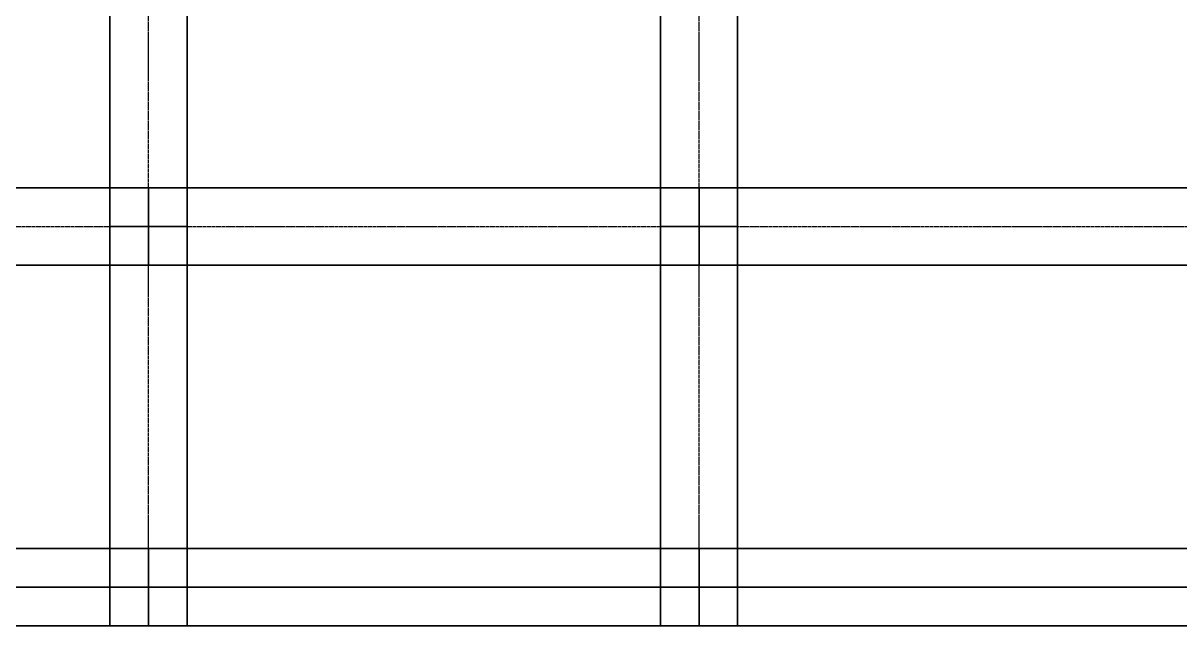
# Model space of a CAD drawing. Extents: x -12 to 2097, y 100 to 3117.
# Drawn here: x 1131.1 to 1490.3, y 100 to 287.1 of the extents above; entities that cross this region are included whole.
import ezdxf

# ---------------------------------------------------------------- set-up
doc = ezdxf.new("R2010")
doc.units = 0
doc.header["$MEASUREMENT"] = 0
doc.linetypes.add('Center', pattern=[2, 1.25, -0.25, 0.25, -0.25])
for name, color, linetype in [('BEAM', 5, 'CONTINUOUS'), ('CENTERLINES', 7, 'CONTINUOUS'), ('COLS', 5, 'CONTINUOUS'), ('SLAB', 6, 'CONTINUOUS')]:
    doc.layers.add(name, color=color, linetype=linetype)

msp = doc.modelspace()

# ---------------------------------------------------------------- linework, layer by layer
at = {"layer": 'BEAM', "color": 5, "linetype": 'CONTINUOUS'}
for points in [[(1158, 223.92, 600), (1158, 223.92, 624), (1158, 343.92, 624), (1158, 343.92, 600)], [(1158, 223.92, 624), (1182, 223.92, 624), (1182, 343.92, 624), (1158, 343.92, 624)], [(1182, 223.92, 600), (1158, 223.92, 600), (1158, 343.92, 600), (1182, 343.92, 600)], [(1158, 223.92, 468), (1158, 223.92, 492), (1158, 343.92, 492), (1158, 343.92, 468)], [(1158, 223.92, 492), (1182, 223.92, 492), (1182, 343.92, 492), (1158, 343.92, 492)], [(1182, 223.92, 468), (1158, 223.92, 468), (1158, 343.92, 468), (1182, 343.92, 468)], [(1158, 223.92, 336), (1158, 223.92, 360), (1158, 343.92, 360), (1158, 343.92, 336)], [(1158, 223.92, 360), (1182, 223.92, 360), (1182, 343.92, 360), (1158, 343.92, 360)], [(1182, 223.92, 336), (1158, 223.92, 336), (1158, 343.92, 336), (1182, 343.92, 336)], [(1158, 223.92, 204), (1158, 223.92, 228), (1158, 343.92, 228), (1158, 343.92, 204)], [(1158, 223.92, 228), (1182, 223.92, 228), (1182, 343.92, 228), (1158, 343.92, 228)], [(1182, 223.92, 204), (1158, 223.92, 204), (1158, 343.92, 204), (1182, 343.92, 204)], [(1158, 223.92, 60), (1158, 223.92, 84), (1158, 343.92, 84), (1158, 343.92, 60)], [(1158, 223.92, 84), (1182, 223.92, 84), (1182, 343.92, 84), (1158, 343.92, 84)], [(1182, 223.92, 60), (1158, 223.92, 60), (1158, 343.92, 60), (1182, 343.92, 60)], [(1182, 223.92, 624), (1182, 223.92, 600), (1182, 343.92, 600), (1182, 343.92, 624)], [(1182, 223.92, 492), (1182, 223.92, 468), (1182, 343.92, 468), (1182, 343.92, 492)], [(1182, 223.92, 360), (1182, 223.92, 336), (1182, 343.92, 336), (1182, 343.92, 360)], [(1182, 223.92, 228), (1182, 223.92, 204), (1182, 343.92, 204), (1182, 343.92, 228)], [(1182, 223.92, 84), (1182, 223.92, 60), (1182, 343.92, 60), (1182, 343.92, 84)], [(1329, 223.92, 600), (1329, 223.92, 624), (1329, 343.92, 624), (1329, 343.92, 600)], [(1329, 223.92, 624), (1353, 223.92, 624), (1353, 343.92, 624), (1329, 343.92, 624)], [(1353, 223.92, 600), (1329, 223.92, 600), (1329, 343.92, 600), (1353, 343.92, 600)], [(1329, 223.92, 468), (1329, 223.92, 492), (1329, 343.92, 492), (1329, 343.92, 468)], [(1329, 223.92, 492), (1353, 223.92, 492), (1353, 343.92, 492), (1329, 343.92, 492)], [(1353, 223.92, 468), (1329, 223.92, 468), (1329, 343.92, 468), (1353, 343.92, 468)], [(1329, 223.92, 336), (1329, 223.92, 360), (1329, 343.92, 360), (1329, 343.92, 336)], [(1329, 223.92, 360), (1353, 223.92, 360), (1353, 343.92, 360), (1329, 343.92, 360)], [(1353, 223.92, 336), (1329, 223.92, 336), (1329, 343.92, 336), (1353, 343.92, 336)], [(1329, 223.92, 204), (1329, 223.92, 228), (1329, 343.92, 228), (1329, 343.92, 204)], [(1329, 223.92, 228), (1353, 223.92, 228), (1353, 343.92, 228), (1329, 343.92, 228)], [(1353, 223.92, 204), (1329, 223.92, 204), (1329, 343.92, 204), (1353, 343.92, 204)], [(1329, 223.92, 60), (1329, 223.92, 84), (1329, 343.92, 84), (1329, 343.92, 60)], [(1329, 223.92, 84), (1353, 223.92, 84), (1353, 343.92, 84), (1329, 343.92, 84)], [(1353, 223.92, 60), (1329, 223.92, 60), (1329, 343.92, 60), (1353, 343.92, 60)], [(1353, 223.92, 624), (1353, 223.92, 600), (1353, 343.92, 600), (1353, 343.92, 624)], [(1353, 223.92, 492), (1353, 223.92, 468), (1353, 343.92, 468), (1353, 343.92, 492)], [(1353, 223.92, 360), (1353, 223.92, 336), (1353, 343.92, 336), (1353, 343.92, 360)], [(1353, 223.92, 228), (1353, 223.92, 204), (1353, 343.92, 204), (1353, 343.92, 228)], [(1353, 223.92, 84), (1353, 223.92, 60), (1353, 343.92, 60), (1353, 343.92, 84)], [(1098, 235.92, 600), (1098, 235.92, 624), (1170, 235.92, 624), (1170, 235.92, 600)], [(1098, 235.92, 624), (1098, 211.92, 624), (1170, 211.92, 624), (1170, 235.92, 624)], [(1098, 211.92, 600), (1098, 235.92, 600), (1170, 235.92, 600), (1170, 211.92, 600)], [(1098, 235.92, 468), (1098, 235.92, 492), (1170, 235.92, 492), (1170, 235.92, 468)], [(1098, 235.92, 492), (1098, 211.92, 492), (1170, 211.92, 492), (1170, 235.92, 492)], [(1098, 211.92, 468), (1098, 235.92, 468), (1170, 235.92, 468), (1170, 211.92, 468)], [(1098, 235.92, 336), (1098, 235.92, 360), (1170, 235.92, 360), (1170, 235.92, 336)], [(1098, 235.92, 360), (1098, 211.92, 360), (1170, 211.92, 360), (1170, 235.92, 360)], [(1098, 211.92, 336), (1098, 235.92, 336), (1170, 235.92, 336), (1170, 211.92, 336)], [(1098, 235.92, 204), (1098, 235.92, 228), (1170, 235.92, 228), (1170, 235.92, 204)], [(1098, 235.92, 228), (1098, 211.92, 228), (1170, 211.92, 228), (1170, 235.92, 228)], [(1098, 211.92, 204), (1098, 235.92, 204), (1170, 235.92, 204), (1170, 211.92, 204)], [(1098, 235.92, 60), (1098, 235.92, 84), (1170, 235.92, 84), (1170, 235.92, 60)], [(1098, 235.92, 84), (1098, 211.92, 84), (1170, 211.92, 84), (1170, 235.92, 84)], [(1098, 211.92, 60), (1098, 235.92, 60), (1170, 235.92, 60), (1170, 211.92, 60)], [(1170, 235.92, 600), (1170, 235.92, 624), (1341, 235.92, 624), (1341, 235.92, 600)], [(1170, 235.92, 624), (1170, 211.92, 624), (1341, 211.92, 624), (1341, 235.92, 624)], [(1170, 211.92, 600), (1170, 235.92, 600), (1341, 235.92, 600), (1341, 211.92, 600)], [(1170, 235.92, 468), (1170, 235.92, 492), (1341, 235.92, 492), (1341, 235.92, 468)], [(1170, 235.92, 492), (1170, 211.92, 492), (1341, 211.92, 492), (1341, 235.92, 492)], [(1170, 211.92, 468), (1170, 235.92, 468), (1341, 235.92, 468), (1341, 211.92, 468)], [(1170, 235.92, 336), (1170, 235.92, 360), (1341, 235.92, 360), (1341, 235.92, 336)], [(1170, 235.92, 360), (1170, 211.92, 360), (1341, 211.92, 360), (1341, 235.92, 360)], [(1170, 211.92, 336), (1170, 235.92, 336), (1341, 235.92, 336), (1341, 211.92, 336)], [(1170, 235.92, 204), (1170, 235.92, 228), (1341, 235.92, 228), (1341, 235.92, 204)], [(1170, 235.92, 228), (1170, 211.92, 228), (1341, 211.92, 228), (1341, 235.92, 228)], [(1170, 211.92, 204), (1170, 235.92, 204), (1341, 235.92, 204), (1341, 211.92, 204)], [(1170, 235.92, 60), (1170, 235.92, 84), (1341, 235.92, 84), (1341, 235.92, 60)], [(1170, 235.92, 84), (1170, 211.92, 84), (1341, 211.92, 84), (1341, 235.92, 84)], [(1170, 211.92, 60), (1170, 235.92, 60), (1341, 235.92, 60), (1341, 211.92, 60)], [(1341, 235.92, 600), (1341, 235.92, 624), (1512, 235.92, 624), (1512, 235.92, 600)], [(1341, 235.92, 624), (1341, 211.92, 624), (1512, 211.92, 624), (1512, 235.92, 624)], [(1341, 211.92, 600), (1341, 235.92, 600), (1512, 235.92, 600), (1512, 211.92, 600)], [(1341, 235.92, 468), (1341, 235.92, 492), (1512, 235.92, 492), (1512, 235.92, 468)], [(1341, 235.92, 492), (1341, 211.92, 492), (1512, 211.92, 492), (1512, 235.92, 492)], [(1341, 211.92, 468), (1341, 235.92, 468), (1512, 235.92, 468), (1512, 211.92, 468)], [(1341, 235.92, 336), (1341, 235.92, 360), (1512, 235.92, 360), (1512, 235.92, 336)], [(1341, 235.92, 360), (1341, 211.92, 360), (1512, 211.92, 360), (1512, 235.92, 360)], [(1341, 211.92, 336), (1341, 235.92, 336), (1512, 235.92, 336), (1512, 211.92, 336)], [(1341, 235.92, 204), (1341, 235.92, 228), (1512, 235.92, 228), (1512, 235.92, 204)], [(1341, 235.92, 228), (1341, 211.92, 228), (1512, 211.92, 228), (1512, 235.92, 228)], [(1341, 211.92, 204), (1341, 235.92, 204), (1512, 235.92, 204), (1512, 211.92, 204)], [(1341, 235.92, 60), (1341, 235.92, 84), (1512, 235.92, 84), (1512, 235.92, 60)], [(1341, 235.92, 84), (1341, 211.92, 84), (1512, 211.92, 84), (1512, 235.92, 84)], [(1341, 211.92, 60), (1341, 235.92, 60), (1512, 235.92, 60), (1512, 211.92, 60)], [(1158, 111.96, 600), (1158, 111.96, 624), (1158, 223.92, 624), (1158, 223.92, 600)], [(1158, 111.96, 624), (1182, 111.96, 624), (1182, 223.92, 624), (1158, 223.92, 624)], [(1182, 111.96, 600), (1158, 111.96, 600), (1158, 223.92, 600), (1182, 223.92, 600)], [(1158, 111.96, 468), (1158, 111.96, 492), (1158, 223.92, 492), (1158, 223.92, 468)], [(1158, 111.96, 492), (1182, 111.96, 492), (1182, 223.92, 492), (1158, 223.92, 492)], [(1182, 111.96, 468), (1158, 111.96, 468), (1158, 223.92, 468), (1182, 223.92, 468)], [(1158, 111.96, 336), (1158, 111.96, 360), (1158, 223.92, 360), (1158, 223.92, 336)], [(1158, 111.96, 360), (1182, 111.96, 360), (1182, 223.92, 360), (1158, 223.92, 360)], [(1182, 111.96, 336), (1158, 111.96, 336), (1158, 223.92, 336), (1182, 223.92, 336)], [(1158, 111.96, 204), (1158, 111.96, 228), (1158, 223.92, 228), (1158, 223.92, 204)], [(1158, 111.96, 228), (1182, 111.96, 228), (1182, 223.92, 228), (1158, 223.92, 228)], [(1182, 111.96, 204), (1158, 111.96, 204), (1158, 223.92, 204), (1182, 223.92, 204)], [(1158, 111.96, 60), (1158, 111.96, 84), (1158, 223.92, 84), (1158, 223.92, 60)], [(1158, 111.96, 84), (1182, 111.96, 84), (1182, 223.92, 84), (1158, 223.92, 84)], [(1182, 111.96, 60), (1158, 111.96, 60), (1158, 223.92, 60), (1182, 223.92, 60)], [(1182, 111.96, 624), (1182, 111.96, 600), (1182, 223.92, 600), (1182, 223.92, 624)], [(1182, 111.96, 492), (1182, 111.96, 468), (1182, 223.92, 468), (1182, 223.92, 492)], [(1182, 111.96, 360), (1182, 111.96, 336), (1182, 223.92, 336), (1182, 223.92, 360)], [(1182, 111.96, 228), (1182, 111.96, 204), (1182, 223.92, 204), (1182, 223.92, 228)], [(1182, 111.96, 84), (1182, 111.96, 60), (1182, 223.92, 60), (1182, 223.92, 84)], [(1329, 111.96, 600), (1329, 111.96, 624), (1329, 223.92, 624), (1329, 223.92, 600)], [(1329, 111.96, 624), (1353, 111.96, 624), (1353, 223.92, 624), (1329, 223.92, 624)], [(1353, 111.96, 600), (1329, 111.96, 600), (1329, 223.92, 600), (1353, 223.92, 600)], [(1329, 111.96, 468), (1329, 111.96, 492), (1329, 223.92, 492), (1329, 223.92, 468)], [(1329, 111.96, 492), (1353, 111.96, 492), (1353, 223.92, 492), (1329, 223.92, 492)], [(1353, 111.96, 468), (1329, 111.96, 468), (1329, 223.92, 468), (1353, 223.92, 468)], [(1329, 111.96, 336), (1329, 111.96, 360), (1329, 223.92, 360), (1329, 223.92, 336)], [(1329, 111.96, 360), (1353, 111.96, 360), (1353, 223.92, 360), (1329, 223.92, 360)], [(1353, 111.96, 336), (1329, 111.96, 336), (1329, 223.92, 336), (1353, 223.92, 336)], [(1329, 111.96, 204), (1329, 111.96, 228), (1329, 223.92, 228), (1329, 223.92, 204)], [(1329, 111.96, 228), (1353, 111.96, 228), (1353, 223.92, 228), (1329, 223.92, 228)], [(1353, 111.96, 204), (1329, 111.96, 204), (1329, 223.92, 204), (1353, 223.92, 204)], [(1329, 111.96, 60), (1329, 111.96, 84), (1329, 223.92, 84), (1329, 223.92, 60)], [(1329, 111.96, 84), (1353, 111.96, 84), (1353, 223.92, 84), (1329, 223.92, 84)], [(1353, 111.96, 60), (1329, 111.96, 60), (1329, 223.92, 60), (1353, 223.92, 60)], [(1353, 111.96, 624), (1353, 111.96, 600), (1353, 223.92, 600), (1353, 223.92, 624)], [(1353, 111.96, 492), (1353, 111.96, 468), (1353, 223.92, 468), (1353, 223.92, 492)], [(1353, 111.96, 360), (1353, 111.96, 336), (1353, 223.92, 336), (1353, 223.92, 360)], [(1353, 111.96, 228), (1353, 111.96, 204), (1353, 223.92, 204), (1353, 223.92, 228)], [(1353, 111.96, 84), (1353, 111.96, 60), (1353, 223.92, 60), (1353, 223.92, 84)], [(1098, 211.92, 624), (1098, 211.92, 600), (1170, 211.92, 600), (1170, 211.92, 624)], [(1098, 211.92, 492), (1098, 211.92, 468), (1170, 211.92, 468), (1170, 211.92, 492)], [(1098, 211.92, 360), (1098, 211.92, 336), (1170, 211.92, 336), (1170, 211.92, 360)], [(1098, 211.92, 228), (1098, 211.92, 204), (1170, 211.92, 204), (1170, 211.92, 228)], [(1098, 211.92, 84), (1098, 211.92, 60), (1170, 211.92, 60), (1170, 211.92, 84)], [(1170, 211.92, 624), (1170, 211.92, 600), (1341, 211.92, 600), (1341, 211.92, 624)], [(1170, 211.92, 492), (1170, 211.92, 468), (1341, 211.92, 468), (1341, 211.92, 492)], [(1170, 211.92, 360), (1170, 211.92, 336), (1341, 211.92, 336), (1341, 211.92, 360)], [(1170, 211.92, 228), (1170, 211.92, 204), (1341, 211.92, 204), (1341, 211.92, 228)], [(1170, 211.92, 84), (1170, 211.92, 60), (1341, 211.92, 60), (1341, 211.92, 84)], [(1341, 211.92, 624), (1341, 211.92, 600), (1512, 211.92, 600), (1512, 211.92, 624)], [(1341, 211.92, 492), (1341, 211.92, 468), (1512, 211.92, 468), (1512, 211.92, 492)], [(1341, 211.92, 360), (1341, 211.92, 336), (1512, 211.92, 336), (1512, 211.92, 360)], [(1341, 211.92, 228), (1341, 211.92, 204), (1512, 211.92, 204), (1512, 211.92, 228)], [(1341, 211.92, 84), (1341, 211.92, 60), (1512, 211.92, 60), (1512, 211.92, 84)], [(1098, 123.96, 600), (1098, 123.96, 624), (1170, 123.96, 624), (1170, 123.96, 600)], [(1098, 123.96, 624), (1098, 99.96, 624), (1170, 99.96, 624), (1170, 123.96, 624)], [(1098, 99.96, 600), (1098, 123.96, 600), (1170, 123.96, 600), (1170, 99.96, 600)], [(1098, 123.96, 468), (1098, 123.96, 492), (1170, 123.96, 492), (1170, 123.96, 468)], [(1098, 123.96, 492), (1098, 99.96, 492), (1170, 99.96, 492), (1170, 123.96, 492)], [(1098, 99.96, 468), (1098, 123.96, 468), (1170, 123.96, 468), (1170, 99.96, 468)], [(1098, 123.96, 336), (1098, 123.96, 360), (1170, 123.96, 360), (1170, 123.96, 336)], [(1098, 123.96, 360), (1098, 99.96, 360), (1170, 99.96, 360), (1170, 123.96, 360)], [(1098, 99.96, 336), (1098, 123.96, 336), (1170, 123.96, 336), (1170, 99.96, 336)], [(1098, 123.96, 204), (1098, 123.96, 228), (1170, 123.96, 228), (1170, 123.96, 204)], [(1098, 123.96, 228), (1098, 99.96, 228), (1170, 99.96, 228), (1170, 123.96, 228)], [(1098, 99.96, 204), (1098, 123.96, 204), (1170, 123.96, 204), (1170, 99.96, 204)], [(1098, 123.96, 60), (1098, 123.96, 84), (1170, 123.96, 84), (1170, 123.96, 60)], [(1098, 123.96, 84), (1098, 99.96, 84), (1170, 99.96, 84), (1170, 123.96, 84)], [(1098, 99.96, 60), (1098, 123.96, 60), (1170, 123.96, 60), (1170, 99.96, 60)], [(1170, 123.96, 600), (1170, 123.96, 624), (1341, 123.96, 624), (1341, 123.96, 600)], [(1170, 123.96, 624), (1170, 99.96, 624), (1341, 99.96, 624), (1341, 123.96, 624)], [(1170, 99.96, 600), (1170, 123.96, 600), (1341, 123.96, 600), (1341, 99.96, 600)], [(1170, 123.96, 468), (1170, 123.96, 492), (1341, 123.96, 492), (1341, 123.96, 468)], [(1170, 123.96, 492), (1170, 99.96, 492), (1341, 99.96, 492), (1341, 123.96, 492)], [(1170, 99.96, 468), (1170, 123.96, 468), (1341, 123.96, 468), (1341, 99.96, 468)], [(1170, 123.96, 336), (1170, 123.96, 360), (1341, 123.96, 360), (1341, 123.96, 336)], [(1170, 123.96, 360), (1170, 99.96, 360), (1341, 99.96, 360), (1341, 123.96, 360)], [(1170, 99.96, 336), (1170, 123.96, 336), (1341, 123.96, 336), (1341, 99.96, 336)], [(1170, 123.96, 204), (1170, 123.96, 228), (1341, 123.96, 228), (1341, 123.96, 204)], [(1170, 123.96, 228), (1170, 99.96, 228), (1341, 99.96, 228), (1341, 123.96, 228)], [(1170, 99.96, 204), (1170, 123.96, 204), (1341, 123.96, 204), (1341, 99.96, 204)], [(1170, 123.96, 60), (1170, 123.96, 84), (1341, 123.96, 84), (1341, 123.96, 60)], [(1170, 123.96, 84), (1170, 99.96, 84), (1341, 99.96, 84), (1341, 123.96, 84)], [(1170, 99.96, 60), (1170, 123.96, 60), (1341, 123.96, 60), (1341, 99.96, 60)], [(1341, 123.96, 600), (1341, 123.96, 624), (1512, 123.96, 624), (1512, 123.96, 600)], [(1341, 123.96, 624), (1341, 99.96, 624), (1512, 99.96, 624), (1512, 123.96, 624)], [(1341, 99.96, 600), (1341, 123.96, 600), (1512, 123.96, 600), (1512, 99.96, 600)], [(1341, 123.96, 468), (1341, 123.96, 492), (1512, 123.96, 492), (1512, 123.96, 468)], [(1341, 123.96, 492), (1341, 99.96, 492), (1512, 99.96, 492), (1512, 123.96, 492)], [(1341, 99.96, 468), (1341, 123.96, 468), (1512, 123.96, 468), (1512, 99.96, 468)], [(1341, 123.96, 336), (1341, 123.96, 360), (1512, 123.96, 360), (1512, 123.96, 336)], [(1341, 123.96, 360), (1341, 99.96, 360), (1512, 99.96, 360), (1512, 123.96, 360)], [(1341, 99.96, 336), (1341, 123.96, 336), (1512, 123.96, 336), (1512, 99.96, 336)], [(1341, 123.96, 204), (1341, 123.96, 228), (1512, 123.96, 228), (1512, 123.96, 204)], [(1341, 123.96, 228), (1341, 99.96, 228), (1512, 99.96, 228), (1512, 123.96, 228)], [(1341, 99.96, 204), (1341, 123.96, 204), (1512, 123.96, 204), (1512, 99.96, 204)], [(1341, 123.96, 60), (1341, 123.96, 84), (1512, 123.96, 84), (1512, 123.96, 60)], [(1341, 123.96, 84), (1341, 99.96, 84), (1512, 99.96, 84), (1512, 123.96, 84)], [(1341, 99.96, 60), (1341, 123.96, 60), (1512, 123.96, 60), (1512, 99.96, 60)], [(1098, 99.96, 624), (1098, 99.96, 600), (1170, 99.96, 600), (1170, 99.96, 624)], [(1098, 99.96, 492), (1098, 99.96, 468), (1170, 99.96, 468), (1170, 99.96, 492)], [(1098, 99.96, 360), (1098, 99.96, 336), (1170, 99.96, 336), (1170, 99.96, 360)], [(1098, 99.96, 228), (1098, 99.96, 204), (1170, 99.96, 204), (1170, 99.96, 228)], [(1098, 99.96, 84), (1098, 99.96, 60), (1170, 99.96, 60), (1170, 99.96, 84)], [(1170, 99.96, 624), (1170, 99.96, 600), (1341, 99.96, 600), (1341, 99.96, 624)], [(1170, 99.96, 492), (1170, 99.96, 468), (1341, 99.96, 468), (1341, 99.96, 492)], [(1170, 99.96, 360), (1170, 99.96, 336), (1341, 99.96, 336), (1341, 99.96, 360)], [(1170, 99.96, 228), (1170, 99.96, 204), (1341, 99.96, 204), (1341, 99.96, 228)], [(1170, 99.96, 84), (1170, 99.96, 60), (1341, 99.96, 60), (1341, 99.96, 84)], [(1341, 99.96, 624), (1341, 99.96, 600), (1512, 99.96, 600), (1512, 99.96, 624)], [(1341, 99.96, 492), (1341, 99.96, 468), (1512, 99.96, 468), (1512, 99.96, 492)], [(1341, 99.96, 360), (1341, 99.96, 336), (1512, 99.96, 336), (1512, 99.96, 360)], [(1341, 99.96, 228), (1341, 99.96, 204), (1512, 99.96, 204), (1512, 99.96, 228)], [(1341, 99.96, 84), (1341, 99.96, 60), (1512, 99.96, 60), (1512, 99.96, 84)]]:
    msp.add_3dface(points, dxfattribs=at)
at = {"layer": 'CENTERLINES', "color": 0, "linetype": 'CENTER', "ltscale": 0.5}
for p, q in [((1170, 223.92, 624), (1170, 343.92, 624)), ((1170, 223.92, 492), (1170, 343.92, 492)), ((1170, 223.92, 360), (1170, 343.92, 360)), ((1170, 223.92, 228), (1170, 343.92, 228)), ((1170, 223.92, 84), (1170, 343.92, 84)), ((1341, 223.92, 624), (1341, 343.92, 624)), ((1341, 223.92, 492), (1341, 343.92, 492)), ((1341, 223.92, 360), (1341, 343.92, 360)), ((1341, 223.92, 228), (1341, 343.92, 228)), ((1341, 223.92, 84), (1341, 343.92, 84)), ((1098, 223.92, 624), (1170, 223.92, 624)), ((1098, 223.92, 492), (1170, 223.92, 492)), ((1098, 223.92, 360), (1170, 223.92, 360)), ((1098, 223.92, 228), (1170, 223.92, 228)), ((1098, 223.92, 84), (1170, 223.92, 84)), ((1170, 111.96, 624), (1170, 223.92, 624)), ((1170, 111.96, 492), (1170, 223.92, 492)), ((1170, 111.96, 360), (1170, 223.92, 360)), ((1170, 111.96, 228), (1170, 223.92, 228)), ((1170, 111.96, 84), (1170, 223.92, 84)), ((1170, 223.92, 624), (1341, 223.92, 624)), ((1170, 223.92, 492), (1341, 223.92, 492)), ((1170, 223.92, 360), (1341, 223.92, 360)), ((1170, 223.92, 228), (1341, 223.92, 228)), ((1170, 223.92, 84), (1341, 223.92, 84)), ((1170, 223.92, 492), (1170, 223.92, 624)), ((1170, 223.92, 360), (1170, 223.92, 492)), ((1170, 223.92, 228), (1170, 223.92, 360)), ((1170, 223.92, 84), (1170, 223.92, 228)), ((1170, 223.92, 24), (1170, 223.92, 84)), ((1170, 223.92), (1170, 223.92, 24)), ((1341, 111.96, 624), (1341, 223.92, 624)), ((1341, 111.96, 492), (1341, 223.92, 492)), ((1341, 111.96, 360), (1341, 223.92, 360)), ((1341, 111.96, 228), (1341, 223.92, 228)), ((1341, 111.96, 84), (1341, 223.92, 84)), ((1341, 223.92, 624), (1512, 223.92, 624)), ((1341, 223.92, 492), (1512, 223.92, 492)), ((1341, 223.92, 360), (1512, 223.92, 360)), ((1341, 223.92, 228), (1512, 223.92, 228)), ((1341, 223.92, 84), (1512, 223.92, 84)), ((1341, 223.92, 492), (1341, 223.92, 624)), ((1341, 223.92, 360), (1341, 223.92, 492)), ((1341, 223.92, 228), (1341, 223.92, 360)), ((1341, 223.92, 84), (1341, 223.92, 228)), ((1341, 223.92, 24), (1341, 223.92, 84)), ((1341, 223.92), (1341, 223.92, 24)), ((1098, 111.96, 624), (1170, 111.96, 624)), ((1098, 111.96, 492), (1170, 111.96, 492)), ((1098, 111.96, 360), (1170, 111.96, 360)), ((1098, 111.96, 228), (1170, 111.96, 228)), ((1098, 111.96, 84), (1170, 111.96, 84)), ((1170, 111.96, 624), (1341, 111.96, 624)), ((1170, 111.96, 492), (1341, 111.96, 492)), ((1170, 111.96, 360), (1341, 111.96, 360)), ((1170, 111.96, 228), (1341, 111.96, 228)), ((1170, 111.96, 84), (1341, 111.96, 84)), ((1170, 111.96, 492), (1170, 111.96, 624)), ((1170, 111.96, 360), (1170, 111.96, 492)), ((1170, 111.96, 228), (1170, 111.96, 360)), ((1170, 111.96, 84), (1170, 111.96, 228)), ((1170, 111.96, 24), (1170, 111.96, 84)), ((1170, 111.96), (1170, 111.96, 24)), ((1341, 111.96, 624), (1512, 111.96, 624)), ((1341, 111.96, 492), (1512, 111.96, 492)), ((1341, 111.96, 360), (1512, 111.96, 360)), ((1341, 111.96, 228), (1512, 111.96, 228)), ((1341, 111.96, 84), (1512, 111.96, 84)), ((1341, 111.96, 492), (1341, 111.96, 624)), ((1341, 111.96, 360), (1341, 111.96, 492)), ((1341, 111.96, 228), (1341, 111.96, 360)), ((1341, 111.96, 84), (1341, 111.96, 228)), ((1341, 111.96, 24), (1341, 111.96, 84)), ((1341, 111.96), (1341, 111.96, 24))]:
    msp.add_line(p, q, dxfattribs=at)
at = {"layer": 'CENTERLINES', "color": 0, "linetype": 'CENTER'}
for elevation in [624, 492, 360, 228, 84]:
    msp.add_lwpolyline([(2085, 1711.92), (2085, 1540.92), (2085, 1369.92), (2085, 1198.92), (2085, 1027.92), (2085, 856.92), (2085, 685.92), (2085, 514.92), (2085, 454.92), (2085, 343.92), (2085, 223.92), (2085, 111.96), (1974, 111.96), (1845, 111.96), (1734, 111.96), (1683, 111.96), (1512, 111.96), (1341, 111.96), (1170, 111.96), (1098, 111.96)], dxfattribs=dict(at, elevation=elevation))
at = {"layer": 'COLS', "color": 5, "linetype": 'CONTINUOUS'}
for points in [[(1182, 235.92, 492), (1158, 235.92, 492), (1158, 235.92, 624), (1182, 235.92, 624)], [(1158, 235.92, 492), (1158, 211.92, 492), (1158, 211.92, 624), (1158, 235.92, 624)], [(1182, 235.92, 360), (1158, 235.92, 360), (1158, 235.92, 492), (1182, 235.92, 492)], [(1158, 235.92, 360), (1158, 211.92, 360), (1158, 211.92, 492), (1158, 235.92, 492)], [(1182, 235.92, 228), (1158, 235.92, 228), (1158, 235.92, 360), (1182, 235.92, 360)], [(1158, 235.92, 228), (1158, 211.92, 228), (1158, 211.92, 360), (1158, 235.92, 360)], [(1182, 235.92, 84), (1158, 235.92, 84), (1158, 235.92, 228), (1182, 235.92, 228)], [(1158, 235.92, 84), (1158, 211.92, 84), (1158, 211.92, 228), (1158, 235.92, 228)], [(1182, 235.92, 24), (1158, 235.92, 24), (1158, 235.92, 84), (1182, 235.92, 84)], [(1158, 235.92, 24), (1158, 211.92, 24), (1158, 211.92, 84), (1158, 235.92, 84)], [(1182, 235.92), (1158, 235.92), (1158, 235.92, 24), (1182, 235.92, 24)], [(1158, 235.92), (1158, 211.92), (1158, 211.92, 24), (1158, 235.92, 24)], [(1182, 211.92, 492), (1182, 235.92, 492), (1182, 235.92, 624), (1182, 211.92, 624)], [(1182, 211.92, 360), (1182, 235.92, 360), (1182, 235.92, 492), (1182, 211.92, 492)], [(1182, 211.92, 228), (1182, 235.92, 228), (1182, 235.92, 360), (1182, 211.92, 360)], [(1182, 211.92, 84), (1182, 235.92, 84), (1182, 235.92, 228), (1182, 211.92, 228)], [(1182, 211.92, 24), (1182, 235.92, 24), (1182, 235.92, 84), (1182, 211.92, 84)], [(1182, 211.92), (1182, 235.92), (1182, 235.92, 24), (1182, 211.92, 24)], [(1353, 235.92, 492), (1329, 235.92, 492), (1329, 235.92, 624), (1353, 235.92, 624)], [(1329, 235.92, 492), (1329, 211.92, 492), (1329, 211.92, 624), (1329, 235.92, 624)], [(1353, 235.92, 360), (1329, 235.92, 360), (1329, 235.92, 492), (1353, 235.92, 492)], [(1329, 235.92, 360), (1329, 211.92, 360), (1329, 211.92, 492), (1329, 235.92, 492)], [(1353, 235.92, 228), (1329, 235.92, 228), (1329, 235.92, 360), (1353, 235.92, 360)], [(1329, 235.92, 228), (1329, 211.92, 228), (1329, 211.92, 360), (1329, 235.92, 360)], [(1353, 235.92, 84), (1329, 235.92, 84), (1329, 235.92, 228), (1353, 235.92, 228)], [(1329, 235.92, 84), (1329, 211.92, 84), (1329, 211.92, 228), (1329, 235.92, 228)], [(1353, 235.92, 24), (1329, 235.92, 24), (1329, 235.92, 84), (1353, 235.92, 84)], [(1329, 235.92, 24), (1329, 211.92, 24), (1329, 211.92, 84), (1329, 235.92, 84)], [(1353, 235.92), (1329, 235.92), (1329, 235.92, 24), (1353, 235.92, 24)], [(1329, 235.92), (1329, 211.92), (1329, 211.92, 24), (1329, 235.92, 24)], [(1353, 211.92, 492), (1353, 235.92, 492), (1353, 235.92, 624), (1353, 211.92, 624)], [(1353, 211.92, 360), (1353, 235.92, 360), (1353, 235.92, 492), (1353, 211.92, 492)], [(1353, 211.92, 228), (1353, 235.92, 228), (1353, 235.92, 360), (1353, 211.92, 360)], [(1353, 211.92, 84), (1353, 235.92, 84), (1353, 235.92, 228), (1353, 211.92, 228)], [(1353, 211.92, 24), (1353, 235.92, 24), (1353, 235.92, 84), (1353, 211.92, 84)], [(1353, 211.92), (1353, 235.92), (1353, 235.92, 24), (1353, 211.92, 24)], [(1158, 211.92, 492), (1182, 211.92, 492), (1182, 211.92, 624), (1158, 211.92, 624)], [(1158, 211.92, 360), (1182, 211.92, 360), (1182, 211.92, 492), (1158, 211.92, 492)], [(1158, 211.92, 228), (1182, 211.92, 228), (1182, 211.92, 360), (1158, 211.92, 360)], [(1158, 211.92, 84), (1182, 211.92, 84), (1182, 211.92, 228), (1158, 211.92, 228)], [(1158, 211.92, 24), (1182, 211.92, 24), (1182, 211.92, 84), (1158, 211.92, 84)], [(1158, 211.92), (1182, 211.92), (1182, 211.92, 24), (1158, 211.92, 24)], [(1329, 211.92, 492), (1353, 211.92, 492), (1353, 211.92, 624), (1329, 211.92, 624)], [(1329, 211.92, 360), (1353, 211.92, 360), (1353, 211.92, 492), (1329, 211.92, 492)], [(1329, 211.92, 228), (1353, 211.92, 228), (1353, 211.92, 360), (1329, 211.92, 360)], [(1329, 211.92, 84), (1353, 211.92, 84), (1353, 211.92, 228), (1329, 211.92, 228)], [(1329, 211.92, 24), (1353, 211.92, 24), (1353, 211.92, 84), (1329, 211.92, 84)], [(1329, 211.92), (1353, 211.92), (1353, 211.92, 24), (1329, 211.92, 24)], [(1182, 123.96, 492), (1158, 123.96, 492), (1158, 123.96, 624), (1182, 123.96, 624)], [(1158, 123.96, 492), (1158, 99.96, 492), (1158, 99.96, 624), (1158, 123.96, 624)], [(1182, 123.96, 360), (1158, 123.96, 360), (1158, 123.96, 492), (1182, 123.96, 492)], [(1158, 123.96, 360), (1158, 99.96, 360), (1158, 99.96, 492), (1158, 123.96, 492)], [(1182, 123.96, 228), (1158, 123.96, 228), (1158, 123.96, 360), (1182, 123.96, 360)], [(1158, 123.96, 228), (1158, 99.96, 228), (1158, 99.96, 360), (1158, 123.96, 360)], [(1182, 123.96, 84), (1158, 123.96, 84), (1158, 123.96, 228), (1182, 123.96, 228)], [(1158, 123.96, 84), (1158, 99.96, 84), (1158, 99.96, 228), (1158, 123.96, 228)], [(1182, 123.96, 24), (1158, 123.96, 24), (1158, 123.96, 84), (1182, 123.96, 84)], [(1158, 123.96, 24), (1158, 99.96, 24), (1158, 99.96, 84), (1158, 123.96, 84)], [(1182, 123.96), (1158, 123.96), (1158, 123.96, 24), (1182, 123.96, 24)], [(1158, 123.96), (1158, 99.96), (1158, 99.96, 24), (1158, 123.96, 24)], [(1182, 99.96, 492), (1182, 123.96, 492), (1182, 123.96, 624), (1182, 99.96, 624)], [(1182, 99.96, 360), (1182, 123.96, 360), (1182, 123.96, 492), (1182, 99.96, 492)], [(1182, 99.96, 228), (1182, 123.96, 228), (1182, 123.96, 360), (1182, 99.96, 360)], [(1182, 99.96, 84), (1182, 123.96, 84), (1182, 123.96, 228), (1182, 99.96, 228)], [(1182, 99.96, 24), (1182, 123.96, 24), (1182, 123.96, 84), (1182, 99.96, 84)], [(1182, 99.96), (1182, 123.96), (1182, 123.96, 24), (1182, 99.96, 24)], [(1353, 123.96, 492), (1329, 123.96, 492), (1329, 123.96, 624), (1353, 123.96, 624)], [(1329, 123.96, 492), (1329, 99.96, 492), (1329, 99.96, 624), (1329, 123.96, 624)], [(1353, 123.96, 360), (1329, 123.96, 360), (1329, 123.96, 492), (1353, 123.96, 492)], [(1329, 123.96, 360), (1329, 99.96, 360), (1329, 99.96, 492), (1329, 123.96, 492)], [(1353, 123.96, 228), (1329, 123.96, 228), (1329, 123.96, 360), (1353, 123.96, 360)], [(1329, 123.96, 228), (1329, 99.96, 228), (1329, 99.96, 360), (1329, 123.96, 360)], [(1353, 123.96, 84), (1329, 123.96, 84), (1329, 123.96, 228), (1353, 123.96, 228)], [(1329, 123.96, 84), (1329, 99.96, 84), (1329, 99.96, 228), (1329, 123.96, 228)], [(1353, 123.96, 24), (1329, 123.96, 24), (1329, 123.96, 84), (1353, 123.96, 84)], [(1329, 123.96, 24), (1329, 99.96, 24), (1329, 99.96, 84), (1329, 123.96, 84)], [(1353, 123.96), (1329, 123.96), (1329, 123.96, 24), (1353, 123.96, 24)], [(1329, 123.96), (1329, 99.96), (1329, 99.96, 24), (1329, 123.96, 24)], [(1353, 99.96, 492), (1353, 123.96, 492), (1353, 123.96, 624), (1353, 99.96, 624)], [(1353, 99.96, 360), (1353, 123.96, 360), (1353, 123.96, 492), (1353, 99.96, 492)], [(1353, 99.96, 228), (1353, 123.96, 228), (1353, 123.96, 360), (1353, 99.96, 360)], [(1353, 99.96, 84), (1353, 123.96, 84), (1353, 123.96, 228), (1353, 99.96, 228)], [(1353, 99.96, 24), (1353, 123.96, 24), (1353, 123.96, 84), (1353, 99.96, 84)], [(1353, 99.96), (1353, 123.96), (1353, 123.96, 24), (1353, 99.96, 24)], [(1158, 99.96, 492), (1182, 99.96, 492), (1182, 99.96, 624), (1158, 99.96, 624)], [(1158, 99.96, 360), (1182, 99.96, 360), (1182, 99.96, 492), (1158, 99.96, 492)], [(1158, 99.96, 228), (1182, 99.96, 228), (1182, 99.96, 360), (1158, 99.96, 360)], [(1158, 99.96, 84), (1182, 99.96, 84), (1182, 99.96, 228), (1158, 99.96, 228)], [(1158, 99.96, 24), (1182, 99.96, 24), (1182, 99.96, 84), (1158, 99.96, 84)], [(1158, 99.96), (1182, 99.96), (1182, 99.96, 24), (1158, 99.96, 24)], [(1329, 99.96, 492), (1353, 99.96, 492), (1353, 99.96, 624), (1329, 99.96, 624)], [(1329, 99.96, 360), (1353, 99.96, 360), (1353, 99.96, 492), (1329, 99.96, 492)], [(1329, 99.96, 228), (1353, 99.96, 228), (1353, 99.96, 360), (1329, 99.96, 360)], [(1329, 99.96, 84), (1353, 99.96, 84), (1353, 99.96, 228), (1329, 99.96, 228)], [(1329, 99.96, 24), (1353, 99.96, 24), (1353, 99.96, 84), (1329, 99.96, 84)], [(1329, 99.96), (1353, 99.96), (1353, 99.96, 24), (1329, 99.96, 24)]]:
    msp.add_3dface(points, dxfattribs=at)
at = {"layer": 'SLAB', "color": 6, "linetype": 'CONTINUOUS'}
for points in [[(1170, 111.96, 624), (1098, 111.96, 624), (1098, 111.96, 629), (1170, 111.96, 629)], [(1170, 111.96, 492), (1098, 111.96, 492), (1098, 111.96, 497), (1170, 111.96, 497)], [(1170, 111.96, 360), (1098, 111.96, 360), (1098, 111.96, 365), (1170, 111.96, 365)], [(1170, 111.96, 228), (1098, 111.96, 228), (1098, 111.96, 233), (1170, 111.96, 233)], [(1170, 111.96, 84), (1098, 111.96, 84), (1098, 111.96, 89), (1170, 111.96, 89)], [(1341, 111.96, 624), (1170, 111.96, 624), (1170, 111.96, 629), (1341, 111.96, 629)], [(1341, 111.96, 492), (1170, 111.96, 492), (1170, 111.96, 497), (1341, 111.96, 497)], [(1341, 111.96, 360), (1170, 111.96, 360), (1170, 111.96, 365), (1341, 111.96, 365)], [(1341, 111.96, 228), (1170, 111.96, 228), (1170, 111.96, 233), (1341, 111.96, 233)], [(1341, 111.96, 84), (1170, 111.96, 84), (1170, 111.96, 89), (1341, 111.96, 89)], [(1512, 111.96, 624), (1341, 111.96, 624), (1341, 111.96, 629), (1512, 111.96, 629)], [(1512, 111.96, 492), (1341, 111.96, 492), (1341, 111.96, 497), (1512, 111.96, 497)], [(1512, 111.96, 360), (1341, 111.96, 360), (1341, 111.96, 365), (1512, 111.96, 365)], [(1512, 111.96, 228), (1341, 111.96, 228), (1341, 111.96, 233), (1512, 111.96, 233)], [(1512, 111.96, 84), (1341, 111.96, 84), (1341, 111.96, 89), (1512, 111.96, 89)]]:
    msp.add_3dface(points, dxfattribs=at)

doc.saveas('drawing.dxf')
